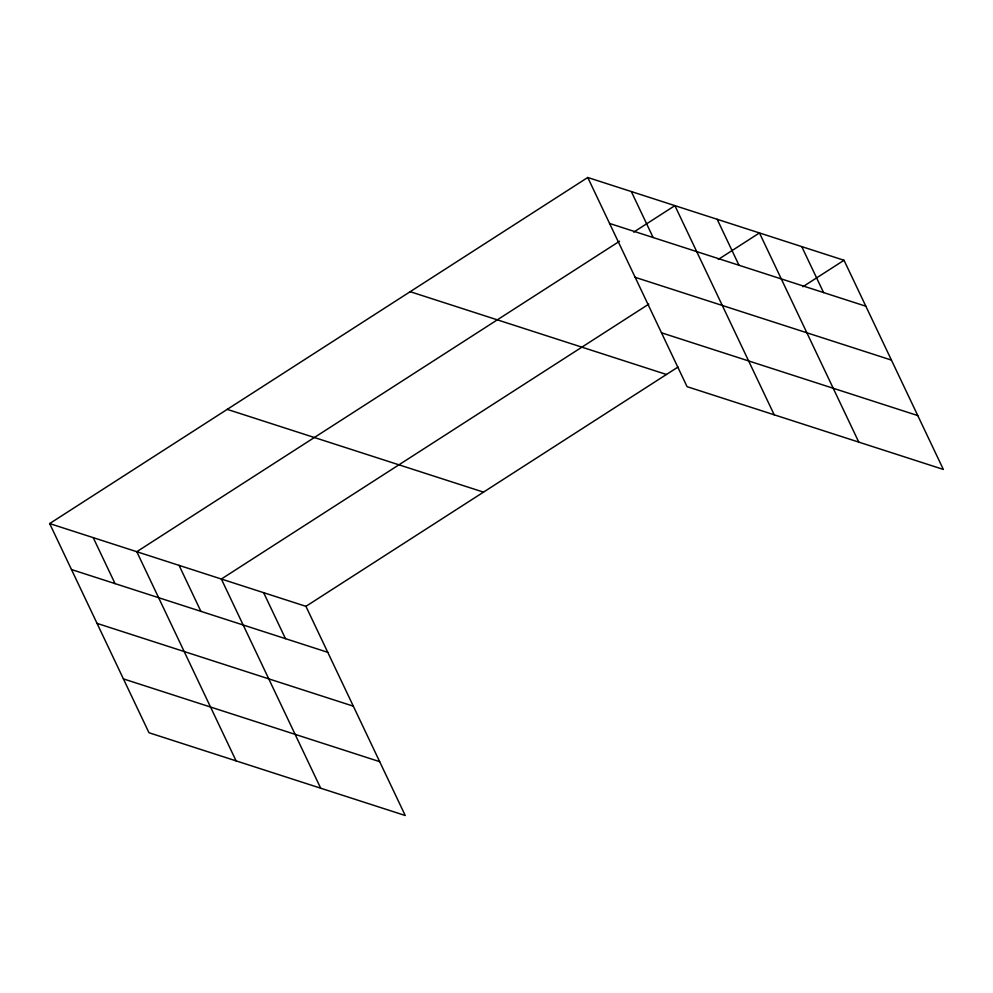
<?xml version="1.0" encoding="UTF-8"?>
<svg xmlns="http://www.w3.org/2000/svg" width="993" height="993" viewBox="0 0 993 993"><rect width="100%" height="100%" fill="white"/><g stroke="black" fill="none" stroke-linecap="round" stroke-linejoin="round"><path stroke-width="1.49" d="M49.65 523.572L305.931 606.338L405.243 815.514L148.975 732.735L49.65 523.572L587.757 177.486L844.025 260.265L943.35 469.428L687.069 386.662L587.757 177.486M619.558 241.225L136.786 551.711L236.098 760.886M633.708 232.114L674.892 205.638L774.205 414.801M648.801 304.119L221.352 579.031L320.677 788.194M718.287 259.434L759.459 232.945L858.784 442.108M305.931 606.338L678.033 367.025M802.853 286.741L844.025 260.265M609.578 223.462L865.859 306.229M635.148 277.32L891.429 360.087M661.499 332.804L917.78 415.57M410.183 291.694L666.452 374.473M227.223 409.364L483.504 492.131M71.484 569.548L327.752 652.314M97.053 623.393L353.334 706.172M123.393 678.889L379.674 761.656M801.748 246.599L823.569 292.575M717.169 219.292L739.003 265.255M631.325 191.562L653.146 237.538M263.642 592.684L285.475 638.66M179.075 565.377L200.896 611.34M93.218 537.647L115.051 583.611"/></g></svg>
